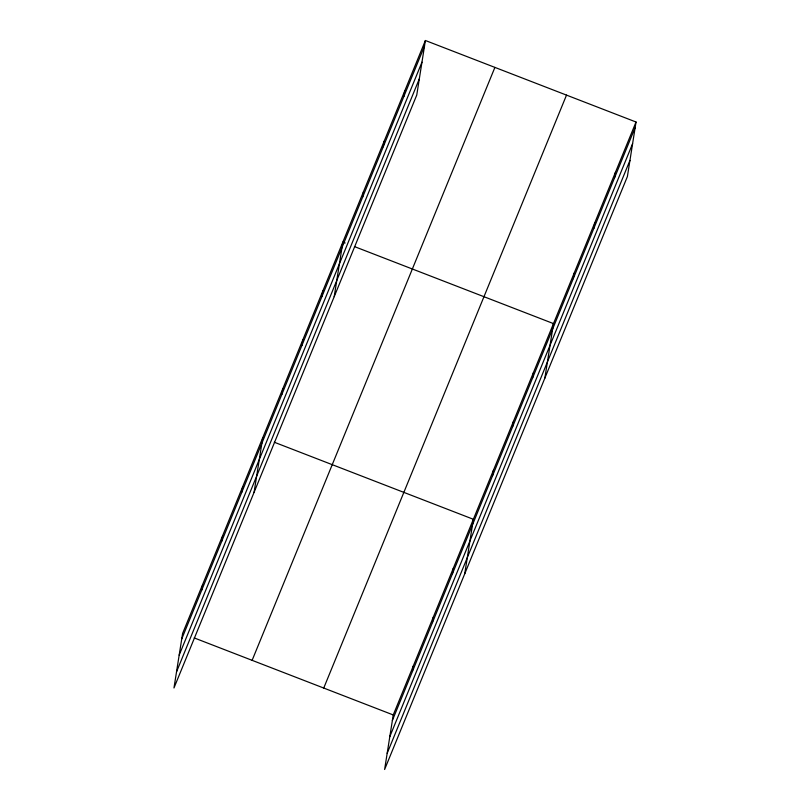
<?xml version="1.0" encoding="UTF-8"?>
<svg xmlns="http://www.w3.org/2000/svg" width="810" height="810" viewBox="0 0 810 810"><rect width="100%" height="100%" fill="white"/><g stroke="black" fill="none" stroke-linecap="round" stroke-linejoin="round"><path stroke-width="1.21" d="M201.771 590.024L202.642 584.516M221.798 541.1L222.669 535.602M241.826 492.186L242.696 486.678M254.087 492.318L262.734 437.764M281.89 394.359L282.761 388.851M301.917 345.435L302.788 339.927M321.945 296.521L322.815 291.013M334.206 296.652L342.853 242.099L345.161 242.99M362.617 197.205L363.488 191.697M383.251 146.802L384.122 141.294M403.886 96.41L404.757 90.902M425.392 40.5L416.755 95.053L173.968 687.984L182.614 633.43L425.392 40.5L636.032 122.016L627.385 176.57L384.608 769.5L393.245 714.947L636.032 122.016M412.401 671.53L413.272 666.022M432.429 622.617L433.309 617.109M452.466 573.703L453.337 568.195M464.727 573.834L473.364 519.281L274.317 442.25M492.52 475.865L493.391 470.357M512.548 426.951L513.418 421.443M532.585 378.037L533.456 372.529M544.846 378.169L553.483 323.605L354.436 246.584M573.247 278.721L574.118 273.213M593.882 228.319L594.753 222.811M614.517 177.916L615.387 172.409M181.744 638.938L424.521 46.008M179.182 655.128L421.959 62.198M176.54 671.804L419.317 78.874M252.123 660.332L494.9 67.402M323.737 688.044L566.514 95.114M392.374 720.454L635.151 127.514M389.812 736.634L632.59 143.704M387.17 753.31L629.947 160.38M194.197 637.915L393.245 714.947"/></g></svg>
